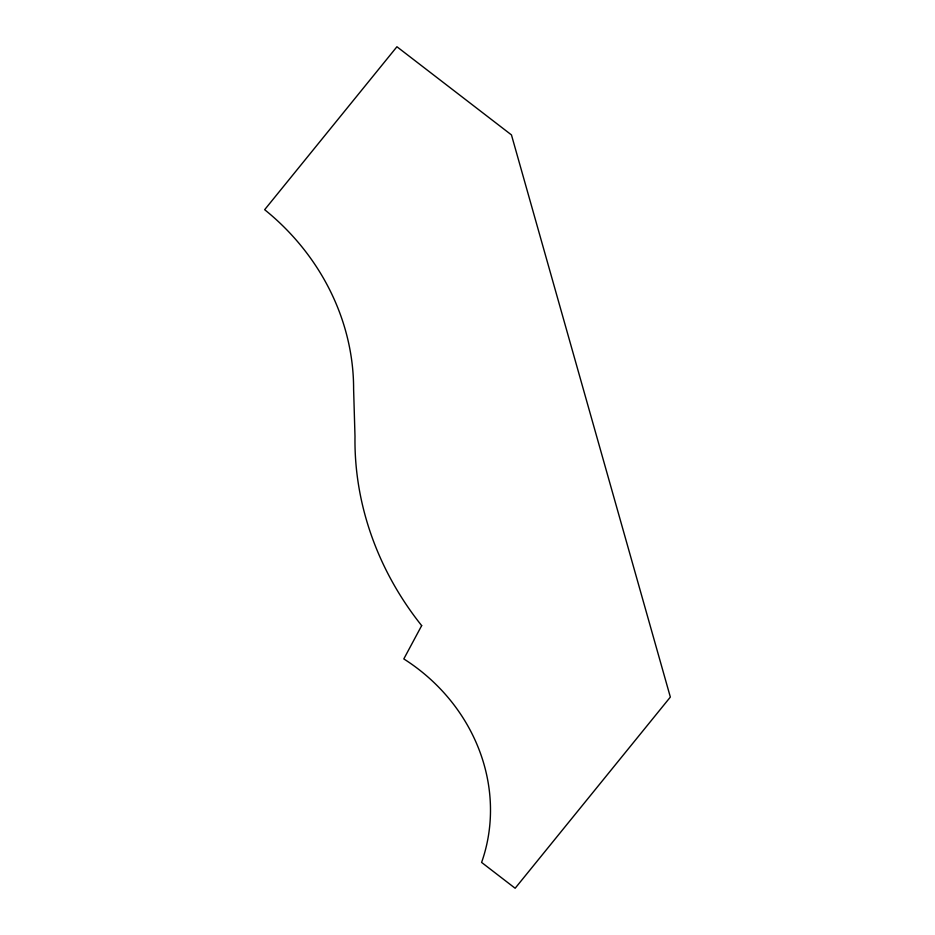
<?xml version="1.0" encoding="UTF-8"?>
<svg xmlns="http://www.w3.org/2000/svg" width="935" height="935" viewBox="0 0 935 935"><rect width="100%" height="100%" fill="white"/><g stroke="black" fill="none" stroke-linecap="round" stroke-linejoin="round"><path stroke-width="1.4" d="M421.673 625.62L403.803 658.93A180.186 165.74 29.3 0 1 481.595 862.421L515.15 888.25L670.348 697.078L511.457 134.909L396.931 46.75L264.652 209.697A233.095 214.407 29.3 0 1 353.605 389.17L354.996 436.4A306.703 282.113 29.3 0 0 421.673 625.62"/></g></svg>
